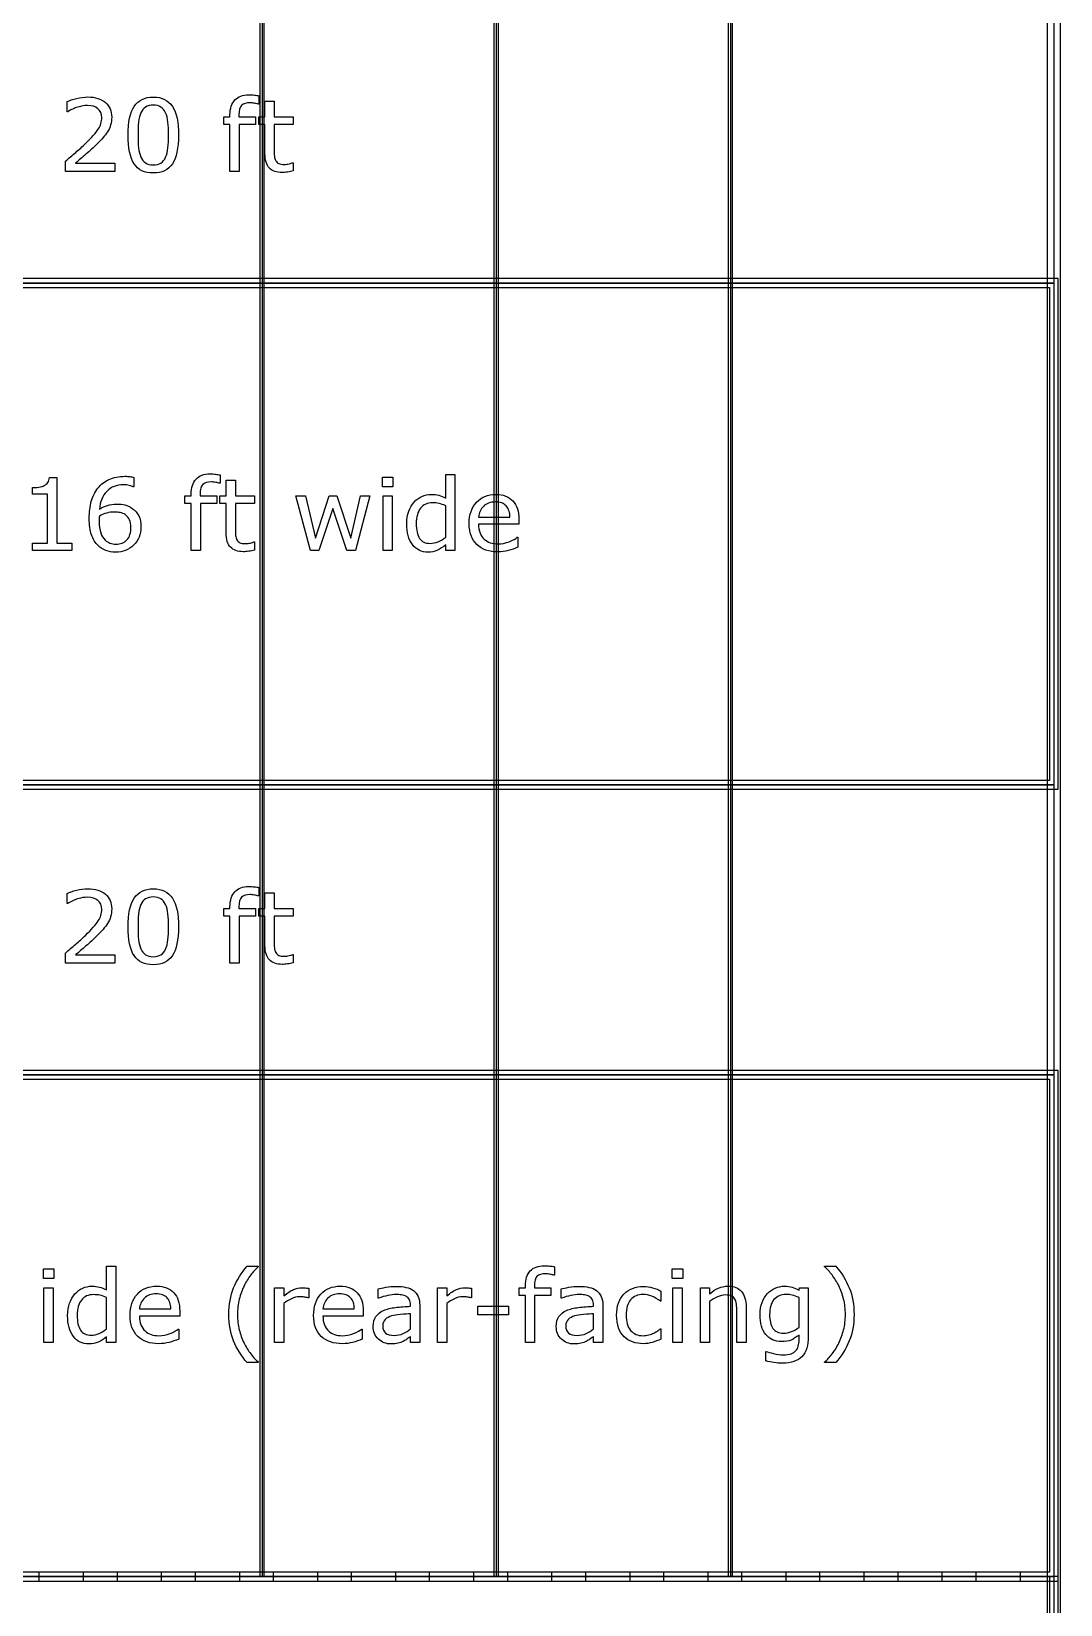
# Model space of a CAD drawing. Extents: x -13 to 750, y 12 to 2314.
# Drawn here: x 176.3 to 268.6, y 1431.4 to 1572.4 of the extents above; entities that cross this region are included whole.
import ezdxf

# ---------------------------------------------------------------- set-up
doc = ezdxf.new("R2010")
doc.units = 0
doc.layers.get('0').update_dxf_attribs({"linetype": 'CONTINUOUS'})

msp = doc.modelspace()

# ---------------------------------------------------------------- linework, layer by layer
at = {"color": 7}
for points in [[(43.400391, 1718.48961), (43.400391, 1266.2904), (268.59961, 1266.2904), (268.59961, 1718.48961)], [(44.599609, 1717.29039), (267.40039, 1717.29039), (267.40039, 1267.4896), (44.599609, 1267.4896)], [(196.80078, 1691.89), (196.80078, 1433.89), (197.19922, 1433.89), (197.19922, 1691.89)], [(217.80078, 1691.89), (217.80078, 1433.89), (218.19922, 1433.89), (218.19922, 1691.89)], [(238.80078, 1691.89), (238.80078, 1433.89), (239.19922, 1433.89), (239.19922, 1691.89)], [(44, 1575.89), (268, 1575.89), (268, 1549.89), (44, 1549.89)], [(189.51489, 1563.16393), (189.51489, 1563.16393)], [(188.35912, 1561.16881), (188.35912, 1561.16881)], [(43.599609, 1550.29039), (43.599609, 1504.48961), (268.40039, 1504.48961), (268.40039, 1550.29039)], [(44, 1549.89), (268, 1549.89), (268, 1504.89), (44, 1504.89)], [(44.400391, 1549.48961), (267.59961, 1549.48961), (267.59961, 1505.29039), (44.400391, 1505.29039)], [(208.73437, 1531.62047), (207.80273, 1531.62047), (207.80273, 1532.4774), (208.73437, 1532.4774)], [(206.65576, 1530.79869), (205.37695, 1525.89), (204.6123, 1525.89), (203.35107, 1529.67369), (202.09863, 1525.89), (201.33838, 1525.89), (200.04639, 1530.79869), (200.90771, 1530.79869), (201.80859, 1526.99742), (203.03467, 1530.79869), (203.71582, 1530.79869), (204.97266, 1526.99742), (205.8252, 1530.79869)], [(208.68164, 1525.89), (207.85547, 1525.89), (207.85547, 1530.79869), (208.68164, 1530.79869)], [(186.14213, 1528.01251), (186.14213, 1528.01251)], [(213.47168, 1527.09847), (213.47168, 1527.09847)], [(44, 1504.89), (268, 1504.89), (268, 1478.89), (44, 1478.89)], [(189.51489, 1492.16393), (189.51489, 1492.16393)], [(188.35912, 1490.16881), (188.35912, 1490.16881)], [(43.599609, 1479.29039), (43.599609, 1433.48961), (268.40039, 1433.48961), (268.40039, 1479.29039)], [(44, 1478.89), (268, 1478.89), (268, 1433.89), (44, 1433.89)], [(44.400391, 1478.48961), (267.59961, 1478.48961), (267.59961, 1434.29039), (44.400391, 1434.29039)], [(178.32642, 1460.62047), (177.39478, 1460.62047), (177.39478, 1461.4774), (178.32642, 1461.4774)], [(234.72144, 1460.62047), (233.78979, 1460.62047), (233.78979, 1461.4774), (234.72144, 1461.4774)], [(178.27368, 1454.89), (177.44751, 1454.89), (177.44751, 1459.79869), (178.27368, 1459.79869)], [(234.6687, 1454.89), (233.84253, 1454.89), (233.84253, 1459.79869), (234.6687, 1459.79869)], [(219.09009, 1457.35533), (216.3479, 1457.35533), (216.3479, 1458.15074), (219.09009, 1458.15074)], [(250.08472, 1457.40358), (250.08472, 1457.40358)], [(183.06372, 1456.09847), (183.06372, 1456.09847)], [(210.323, 1456.09852), (210.323, 1456.09852)], [(226.73218, 1456.09852), (226.73218, 1456.09852)], [(245.15405, 1456.2391), (245.15405, 1456.2391)], [(44, 1433.89), (268, 1433.89), (268, 1289.89), (44, 1289.89)], [(177, 1434.29039), (177, 1433.48961), (181, 1433.48961), (181, 1434.29039)], [(184, 1434.29039), (184, 1433.48961), (188, 1433.48961), (188, 1434.29039)], [(191, 1434.29039), (191, 1433.48961), (195, 1433.48961), (195, 1434.29039)], [(198, 1434.29039), (198, 1433.48961), (202, 1433.48961), (202, 1434.29039)], [(205, 1434.29039), (205, 1433.48961), (209, 1433.48961), (209, 1434.29039)], [(212, 1434.29039), (212, 1433.48961), (216, 1433.48961), (216, 1434.29039)], [(219, 1434.29039), (219, 1433.48961), (223, 1433.48961), (223, 1434.29039)], [(226, 1434.29039), (226, 1433.48961), (230, 1433.48961), (230, 1434.29039)], [(233, 1434.29039), (233, 1433.48961), (237, 1433.48961), (237, 1434.29039)], [(240, 1434.29039), (240, 1433.48961), (244, 1433.48961), (244, 1434.29039)], [(247, 1434.29039), (247, 1433.48961), (251, 1433.48961), (251, 1434.29039)], [(254, 1434.29039), (254, 1433.48961), (258, 1433.48961), (258, 1434.29039)], [(261, 1434.29039), (261, 1433.48961), (265, 1433.48961), (265, 1434.29039)], [(267.59961, 1433.89), (267.59961, 1429.89), (268.40039, 1429.89), (268.40039, 1433.89)]]:
    msp.add_lwpolyline(points, close=True, dxfattribs=at)
for points in [[(197, 1691.89), (197, 1433.89)], [(218, 1691.89), (218, 1433.89)], [(239, 1691.89), (239, 1433.89)], [(179.57886, 1565.23814), (179.53496, 1565.23814), (179.53496, 1566.161)], [(196.72632, 1565.92809), (196.68242, 1565.92809)], [(197.26685, 1561.49405), (197.26685, 1564.10441), (196.70874, 1564.10441), (196.70874, 1564.79874), (197.26685, 1564.79874), (197.26685, 1566.20939), (198.09302, 1566.20939), (198.09302, 1564.79874), (199.7981, 1564.79874), (199.7981, 1564.10441), (198.09302, 1564.10441), (198.09302, 1561.86759)], [(196.72637, 1566.68394), (196.72632, 1565.92809)], [(194.92901, 1564.96564), (194.92901, 1564.79865), (196.41875, 1564.79865), (196.41875, 1564.10432), (194.95537, 1564.10432), (194.95537, 1559.89), (194.1292, 1559.89), (194.1292, 1564.10436), (193.57109, 1564.10436), (193.57109, 1564.79869), (194.1292, 1564.79869), (194.1292, 1564.96129)], [(183.802, 1559.89), (179.37231, 1559.89), (179.37231, 1560.80846)], [(180.28201, 1560.64146), (183.80203, 1560.64146), (183.802, 1559.89)], [(199.75417, 1560.67664), (199.79807, 1560.67664), (199.7981, 1559.93395)], [(177.93311, 1532.45539), (178.61426, 1532.45539), (178.61426, 1526.55793), (179.9502, 1526.55793), (179.9502, 1525.89)], [(185.50488, 1532.4554), (185.50488, 1531.61604), (185.46098, 1531.61604)], [(193.24805, 1531.92805), (193.20415, 1531.92805)], [(193.78857, 1527.49401), (193.78857, 1530.10437), (193.23047, 1530.10437), (193.23047, 1530.7987), (193.78857, 1530.7987), (193.78857, 1532.20935), (194.61475, 1532.20935), (194.61475, 1530.7987), (196.31982, 1530.7987), (196.31982, 1530.10437), (194.61475, 1530.10437), (194.61475, 1527.86755)], [(193.2481, 1532.68394), (193.24805, 1531.92805)], [(213.47168, 1530.60093), (213.47168, 1532.72788), (214.29785, 1532.72788), (214.29785, 1525.89)], [(179.9502, 1525.89), (176.4082, 1525.89), (176.4082, 1526.55797), (177.77051, 1526.55797), (177.77051, 1530.94371), (176.4082, 1530.94371), (176.4082, 1531.54137)], [(191.45073, 1530.9656), (191.45073, 1530.79861), (192.94048, 1530.79861), (192.94048, 1530.10428), (191.4771, 1530.10428), (191.4771, 1525.89), (190.65093, 1525.89), (190.65093, 1530.10436), (190.09282, 1530.10436), (190.09282, 1530.79869), (190.65093, 1530.79869), (190.65093, 1530.96129)], [(213.47168, 1527.0985), (213.47168, 1529.91539)], [(185.25038, 1527.97729), (185.25, 1527.97736)], [(216.41602, 1528.89146), (219.22852, 1528.89146)], [(220.03271, 1528.25865), (216.41602, 1528.25865)], [(220.03266, 1528.70689), (220.03271, 1528.25865)], [(196.27591, 1526.6766), (196.31981, 1526.6766), (196.31982, 1525.93391)], [(214.29785, 1525.89), (213.47168, 1525.89), (213.47168, 1526.40416)], [(219.89209, 1527.08971), (219.93599, 1527.08971), (219.93599, 1526.18883)], [(197.26685, 1490.49405), (197.26685, 1493.10441), (196.70874, 1493.10441), (196.70874, 1493.79874), (197.26685, 1493.79874), (197.26685, 1495.20939), (198.09302, 1495.20939), (198.09302, 1493.79874), (199.7981, 1493.79874), (199.7981, 1493.10441), (198.09302, 1493.10441), (198.09302, 1490.86759)], [(196.72637, 1495.68394), (196.72632, 1494.92809)], [(179.57886, 1494.23814), (179.53496, 1494.23814), (179.53496, 1495.161)], [(194.92901, 1493.96564), (194.92901, 1493.79865), (196.41875, 1493.79865), (196.41875, 1493.10432), (194.95537, 1493.10432), (194.95537, 1488.89), (194.1292, 1488.89), (194.1292, 1493.10436), (193.57109, 1493.10436), (193.57109, 1493.79869), (194.1292, 1493.79869), (194.1292, 1493.96129)], [(196.72632, 1494.92809), (196.68242, 1494.92809)], [(183.802, 1488.89), (179.37231, 1488.89), (179.37231, 1489.80846)], [(180.28201, 1489.64146), (183.80203, 1489.64146), (183.802, 1488.89)], [(199.75417, 1489.67664), (199.79807, 1489.67664), (199.7981, 1488.93395)], [(183.06372, 1459.60093), (183.06372, 1461.72788), (183.88989, 1461.72788), (183.88989, 1454.89)], [(195.66284, 1461.72789), (196.66919, 1461.72789), (196.66919, 1461.68399)], [(223.21659, 1461.68394), (223.21655, 1460.92809)], [(247.43921, 1461.6839), (247.43921, 1461.7278), (248.44556, 1461.7278)], [(221.41923, 1459.96564), (221.41923, 1459.79865), (222.90898, 1459.79865), (222.90898, 1459.10432), (221.4456, 1459.10432), (221.4456, 1454.89), (220.61942, 1454.89), (220.61942, 1459.10436), (220.06132, 1459.10436), (220.06132, 1459.79869), (220.61942, 1459.79869), (220.61942, 1459.96129)], [(223.21655, 1460.92809), (223.17265, 1460.92809)], [(183.06372, 1456.0985), (183.06372, 1458.91539)], [(198.95439, 1458.37486), (198.95439, 1454.89), (198.12821, 1454.89), (198.12821, 1459.79869), (198.95439, 1459.79869), (198.95439, 1459.07359)], [(201.19116, 1458.89781), (201.14726, 1458.89781)], [(201.1912, 1459.74599), (201.19116, 1458.89781)], [(207.45337, 1458.85392), (207.40947, 1458.85392), (207.40947, 1459.69327)], [(213.56181, 1458.37486), (213.56181, 1454.89), (212.73564, 1454.89), (212.73564, 1459.79869), (213.56181, 1459.79869), (213.56181, 1459.07359)], [(215.79858, 1458.89781), (215.75468, 1458.89781)], [(215.79862, 1459.74599), (215.79858, 1458.89781)], [(223.86255, 1458.85392), (223.81865, 1458.85392), (223.81865, 1459.69327)], [(232.77466, 1459.50426), (232.77466, 1458.5858), (232.73066, 1458.5858)], [(237.12959, 1458.55506), (237.12959, 1454.89), (236.30342, 1454.89), (236.30342, 1459.79869), (237.12959, 1459.79869), (237.12959, 1459.25377)], [(245.15398, 1459.58771), (245.20668, 1459.79865), (245.98011, 1459.79865), (245.98022, 1455.44811)], [(245.15405, 1456.23912), (245.15405, 1458.91539)], [(186.00806, 1457.89146), (188.82056, 1457.89146)], [(189.62476, 1457.25865), (186.00806, 1457.25865)], [(189.62471, 1457.70689), (189.62476, 1457.25865)], [(202.46118, 1457.89146), (205.27368, 1457.89146)], [(206.07788, 1457.25865), (202.46118, 1457.25865)], [(206.07784, 1457.70689), (206.07788, 1457.25865)], [(210.323, 1458.13317), (210.323, 1458.26062)], [(210.323, 1456.0985), (210.323, 1457.4652)], [(211.14483, 1458.22109), (211.14478, 1454.89)], [(226.73218, 1458.13317), (226.73218, 1458.26062)], [(226.73218, 1456.0985), (226.73218, 1457.4652)], [(227.55401, 1458.22109), (227.55396, 1454.89)], [(240.40796, 1454.89), (239.58179, 1454.89), (239.58179, 1457.68492)], [(240.40791, 1458.07604), (240.40796, 1454.89)], [(189.48413, 1456.08971), (189.52803, 1456.08971), (189.52803, 1455.18883)], [(205.93726, 1456.08971), (205.98116, 1456.08971), (205.98116, 1455.18883)], [(232.73066, 1456.10728), (232.77466, 1456.10728), (232.77466, 1455.19762)], [(183.88989, 1454.89), (183.06372, 1454.89), (183.06372, 1455.40416)], [(211.14478, 1454.89), (210.323, 1454.89), (210.323, 1455.41295)], [(227.55396, 1454.89), (226.73218, 1454.89), (226.73218, 1455.41295)], [(245.15398, 1455.1097), (245.15398, 1455.55794)], [(196.66919, 1453.07945), (195.66284, 1453.07945)], [(196.66919, 1453.12344), (196.66919, 1453.07945)], [(242.17456, 1453.24202), (242.17456, 1454.08577), (242.21846, 1454.08577)], [(248.44556, 1453.07945), (247.43921, 1453.07945), (247.43921, 1453.12335)]]:
    msp.add_lwpolyline(points, dxfattribs=at)
for points in [[(179.53496, 1566.161), (179.742967, 1566.263533), (180.019823, 1566.357283), (180.36553, 1566.44225)], [(180.36553, 1566.44225), (180.714163, 1566.52721), (181.051077, 1566.56969), (181.37627, 1566.56969)], [(181.35425, 1565.80943), (181.08765, 1565.80943), (180.799077, 1565.762557), (180.48853, 1565.66881)], [(182.29028, 1565.51939), (182.067627, 1565.71275), (181.755617, 1565.80943), (181.35425, 1565.80943)], [(181.37627, 1566.56969), (182.04717, 1566.56969), (182.57305, 1566.40709), (182.95391, 1566.08189)], [(182.95391, 1566.08189), (183.33477, 1565.75963), (183.5252, 1565.321643), (183.5252, 1564.76793)], [(184.98853, 1563.15514), (184.98853, 1564.318227), (185.171633, 1565.176623), (185.53784, 1565.73033)], [(185.53784, 1565.73033), (185.904053, 1566.28697), (186.475343, 1566.56529), (187.25171, 1566.56529)], [(187.25171, 1565.8402), (186.976317, 1565.8402), (186.7478, 1565.78307), (186.56616, 1565.66881)], [(187.25171, 1566.56529), (188.036863, 1566.56529), (188.609617, 1566.282577), (188.96997, 1565.71715)], [(187.93286, 1565.66881), (187.75708, 1565.78307), (187.53003, 1565.8402), (187.25171, 1565.8402)], [(188.96997, 1565.71715), (189.33325, 1565.15465), (189.51489, 1564.303577), (189.51489, 1563.16393)], [(194.1292, 1564.96129), (194.1292, 1565.544297), (194.27422, 1565.991073), (194.56426, 1566.30162)], [(194.56426, 1566.30162), (194.8543, 1566.6151), (195.273243, 1566.77184), (195.82109, 1566.77184)], [(195.16631, 1565.81379), (195.00811, 1565.658517), (194.92901, 1565.3758), (194.92901, 1564.96564)], [(195.93975, 1566.05109), (195.585257, 1566.05109), (195.327443, 1565.97199), (195.16631, 1565.81379)], [(195.82109, 1566.77184), (196.005663, 1566.77184), (196.171193, 1566.76304), (196.31768, 1566.74544)], [(196.32647, 1566.00719), (196.179983, 1566.036457), (196.051077, 1566.05109), (195.93975, 1566.05109)], [(196.31768, 1566.74544), (196.467093, 1566.72784), (196.603323, 1566.70734), (196.72637, 1566.68394)], [(196.68242, 1565.92809), (196.5916, 1565.954423), (196.47295, 1565.98079), (196.32647, 1566.00719)], [(180.48853, 1565.66881), (180.177983, 1565.575057), (179.87476, 1565.4315), (179.57886, 1565.23814)], [(182.62866, 1564.72398), (182.62866, 1565.063827), (182.515867, 1565.328963), (182.29028, 1565.51939)], [(182.31665, 1563.68248), (182.524657, 1564.004747), (182.62866, 1564.351913), (182.62866, 1564.72398)], [(183.5252, 1564.76793), (183.5252, 1564.518903), (183.492967, 1564.285993), (183.4285, 1564.0692)], [(186.13989, 1565.15025), (186.040283, 1564.933457), (185.971437, 1564.650743), (185.93335, 1564.30211)], [(186.56616, 1565.66881), (186.387453, 1565.55455), (186.245363, 1565.381697), (186.13989, 1565.15025)], [(188.35474, 1565.15904), (188.2522, 1565.384627), (188.111573, 1565.55455), (187.93286, 1565.66881)], [(188.56567, 1564.32408), (188.530537, 1564.652207), (188.460227, 1564.930527), (188.35474, 1565.15904)], [(188.62277, 1563.16393), (188.62277, 1563.609237), (188.603737, 1563.995953), (188.56567, 1564.32408)], [(181.16089, 1562.38609), (181.72339, 1562.931017), (182.108643, 1563.363147), (182.31665, 1563.68248)], [(182.74734, 1562.92223), (182.595, 1562.746443), (182.408967, 1562.551617), (182.18924, 1562.33775)], [(183.15164, 1563.45836), (183.03738, 1563.27672), (182.902613, 1563.09801), (182.74734, 1562.92223)], [(183.4285, 1564.0692), (183.366967, 1563.855333), (183.27468, 1563.65172), (183.15164, 1563.45836)], [(185.52905, 1560.58873), (185.168703, 1561.14537), (184.98853, 1562.00084), (184.98853, 1563.15514)], [(185.93335, 1564.30211), (185.898217, 1563.953477), (185.88065, 1563.571153), (185.88065, 1563.15514)], [(185.88065, 1563.15514), (185.88065, 1562.698107), (185.89675, 1562.31578), (185.92895, 1562.00816)], [(188.56567, 1562.00377), (188.603737, 1562.326037), (188.62277, 1562.712757), (188.62277, 1563.16393)], [(189.51489, 1563.16393), (189.51489, 1561.989123), (189.33032, 1561.12633), (188.96118, 1560.57555)], [(179.37231, 1560.80846), (179.67993, 1561.072127), (179.98755, 1561.335797), (180.29517, 1561.59947)], [(180.29517, 1561.59947), (180.605717, 1561.863143), (180.89429, 1562.12535), (181.16089, 1562.38609)], [(182.18924, 1562.33775), (181.87576, 1562.030137), (181.55203, 1561.73131), (181.21805, 1561.44127)], [(185.92895, 1562.00816), (185.96115, 1561.700547), (186.029997, 1561.425157), (186.13549, 1561.18199)], [(188.35913, 1561.16881), (188.46167, 1561.406117), (188.530517, 1561.684437), (188.56567, 1562.00377)], [(197.65796, 1560.19767), (197.39722, 1560.467197), (197.26685, 1560.899323), (197.26685, 1561.49405)], [(198.09302, 1561.86759), (198.09302, 1561.609777), (198.098887, 1561.407627), (198.11062, 1561.26114)], [(181.21805, 1561.44127), (180.884063, 1561.154163), (180.57205, 1560.88756), (180.28201, 1560.64146)], [(187.25171, 1559.75377), (186.46655, 1559.75377), (185.89233, 1560.03209), (185.52905, 1560.58873)], [(186.13549, 1561.18199), (186.23217, 1560.953477), (186.3684, 1560.77916), (186.54418, 1560.65904)], [(186.54418, 1560.65904), (186.722893, 1560.538927), (186.958733, 1560.47887), (187.2517, 1560.47887)], [(187.2517, 1560.47887), (187.527087, 1560.47887), (187.755603, 1560.535997), (187.93725, 1560.65025)], [(188.96118, 1560.57555), (188.594973, 1560.027697), (188.02515, 1559.75377), (187.25171, 1559.75377)], [(187.93725, 1560.65025), (188.11889, 1560.76451), (188.259513, 1560.937363), (188.35912, 1561.16881)], [(198.80054, 1559.79337), (198.29956, 1559.79337), (197.9187, 1559.928137), (197.65796, 1560.19767)], [(198.11062, 1561.26114), (198.122353, 1561.117587), (198.163367, 1560.982823), (198.23366, 1560.85685)], [(198.23366, 1560.85685), (198.298127, 1560.739663), (198.386017, 1560.653237), (198.49733, 1560.59757)], [(198.49733, 1560.59757), (198.61159, 1560.544837), (198.784443, 1560.51847), (199.01589, 1560.51847)], [(199.01589, 1560.51847), (199.150657, 1560.51847), (199.29128, 1560.537503), (199.43776, 1560.57557)], [(199.43776, 1560.57557), (199.584247, 1560.61657), (199.689717, 1560.65026), (199.75417, 1560.67664)], [(199.28833, 1559.83287), (199.10669, 1559.806537), (198.944093, 1559.79337), (198.80054, 1559.79337)], [(199.7981, 1559.93395), (199.642827, 1559.89295), (199.472903, 1559.859257), (199.28833, 1559.83287)], [(177.48047, 1531.7215), (177.615237, 1531.794747), (177.720703, 1531.887033), (177.79687, 1531.99836)], [(177.79687, 1531.99836), (177.875977, 1532.11262), (177.92139, 1532.264963), (177.93311, 1532.45539)], [(182.29248, 1531.50182), (182.550293, 1531.832873), (182.882813, 1532.090683), (183.29004, 1532.27525)], [(183.29004, 1532.27525), (183.697267, 1532.46275), (184.171877, 1532.5565), (184.71387, 1532.5565)], [(184.71387, 1532.5565), (184.886717, 1532.5565), (185.031737, 1532.549167), (185.14893, 1532.5345)], [(185.14893, 1532.5345), (185.266117, 1532.519833), (185.384767, 1532.493467), (185.50488, 1532.4554)], [(190.65093, 1530.96129), (190.65093, 1531.544297), (190.79595, 1531.991073), (191.08599, 1532.30162)], [(191.08599, 1532.30162), (191.37603, 1532.6151), (191.794973, 1532.77184), (192.34282, 1532.77184)], [(192.46148, 1532.05105), (192.106987, 1532.05105), (191.849173, 1531.97195), (191.68804, 1531.81375)], [(192.34282, 1532.77184), (192.527393, 1532.77184), (192.692923, 1532.76304), (192.83941, 1532.74544)], [(192.84819, 1532.00715), (192.70171, 1532.036417), (192.572807, 1532.05105), (192.46148, 1532.05105)], [(192.83941, 1532.74544), (192.988823, 1532.72784), (193.125053, 1532.70734), (193.2481, 1532.68394)], [(193.20415, 1531.92805), (193.11333, 1531.954383), (192.994677, 1531.98075), (192.84819, 1532.00715)], [(176.4082, 1531.54137), (176.592773, 1531.54137), (176.790527, 1531.556003), (177.00146, 1531.58527)], [(177.00146, 1531.58527), (177.2124, 1531.61747), (177.37207, 1531.66288), (177.48047, 1531.7215)], [(181.69482, 1530.3065), (181.8208, 1530.754747), (182.02002, 1531.153187), (182.29248, 1531.50182)], [(183.07475, 1531.20733), (182.69975, 1530.814757), (182.481487, 1530.28302), (182.41996, 1529.61212)], [(184.58207, 1531.80059), (183.95219, 1531.80059), (183.44975, 1531.602837), (183.07475, 1531.20733)], [(185.08744, 1531.73909), (184.92338, 1531.78009), (184.754923, 1531.80059), (184.58207, 1531.80059)], [(185.46098, 1531.61604), (185.378947, 1531.659973), (185.254433, 1531.70099), (185.08744, 1531.73909)], [(191.68804, 1531.81375), (191.529833, 1531.658477), (191.45073, 1531.37576), (191.45073, 1530.9656)], [(210.63721, 1530.24938), (210.83643, 1530.472033), (211.067873, 1530.641953), (211.33154, 1530.75914)], [(211.33154, 1530.75914), (211.598147, 1530.876327), (211.873537, 1530.93492), (212.15771, 1530.93492)], [(212.15771, 1530.93492), (212.415523, 1530.93492), (212.64404, 1530.907087), (212.84326, 1530.85142)], [(212.84326, 1530.85142), (213.04248, 1530.798687), (213.251953, 1530.71519), (213.47168, 1530.60093)], [(216.2314, 1530.2274), (216.670847, 1530.69908), (217.247993, 1530.93492), (217.96284, 1530.93492)], [(217.96284, 1530.93492), (218.624947, 1530.93492), (219.134713, 1530.74156), (219.49214, 1530.35484)], [(181.51025, 1528.76402), (181.51025, 1529.3441), (181.571773, 1529.85826), (181.69482, 1530.3065)], [(183.07471, 1529.26051), (182.860843, 1529.20191), (182.641117, 1529.111087), (182.41553, 1528.98804)], [(182.41996, 1529.61212), (182.666053, 1529.761533), (182.907753, 1529.874327), (183.14506, 1529.9505)], [(183.76904, 1529.34841), (183.52002, 1529.34841), (183.288577, 1529.31911), (183.07471, 1529.26051)], [(183.14506, 1529.9505), (183.385293, 1530.0296), (183.66215, 1530.06915), (183.97563, 1530.06915)], [(184.2832, 1529.30451), (184.11914, 1529.333777), (183.947753, 1529.34841), (183.76904, 1529.34841)], [(183.97563, 1530.06915), (184.25395, 1530.06915), (184.498577, 1530.042783), (184.70951, 1529.99005)], [(184.73145, 1529.11994), (184.596683, 1529.213693), (184.447267, 1529.275217), (184.2832, 1529.30451)], [(184.70951, 1529.99005), (184.923377, 1529.94025), (185.14164, 1529.83771), (185.3643, 1529.68243)], [(185.12695, 1528.65412), (185.04785, 1528.832833), (184.916017, 1528.988107), (184.73145, 1529.11994)], [(185.3643, 1529.68243), (185.622113, 1529.503717), (185.815473, 1529.27813), (185.94438, 1529.00567)], [(209.97803, 1528.30699), (209.97803, 1528.72301), (210.036623, 1529.093617), (210.15381, 1529.41881)], [(210.15381, 1529.41881), (210.273923, 1529.744003), (210.435057, 1530.02086), (210.63721, 1530.24938)], [(211.21729, 1529.69563), (210.959477, 1529.37337), (210.83057, 1528.91634), (210.83057, 1528.32454)], [(212.29834, 1530.17903), (211.835447, 1530.17903), (211.475097, 1530.017897), (211.21729, 1529.69563)], [(212.87402, 1530.12193), (212.69824, 1530.159997), (212.506347, 1530.17903), (212.29834, 1530.17903)], [(213.47168, 1529.91539), (213.249027, 1530.014997), (213.049807, 1530.083843), (212.87402, 1530.12193)], [(215.57661, 1528.31578), (215.57661, 1529.118513), (215.794873, 1529.75572), (216.2314, 1530.2274)], [(216.85986, 1529.86266), (216.59912, 1529.601913), (216.451173, 1529.27818), (216.41602, 1528.89146)], [(217.91895, 1530.25377), (217.476563, 1530.25377), (217.123533, 1530.1234), (216.85986, 1529.86266)], [(218.89893, 1529.89781), (218.685057, 1530.135117), (218.358397, 1530.25377), (217.91895, 1530.25377)], [(219.22852, 1528.89146), (219.225853, 1529.32506), (219.11599, 1529.66051), (218.89893, 1529.89781)], [(219.49214, 1530.35484), (219.852487, 1529.968127), (220.03266, 1529.41881), (220.03266, 1528.70689)], [(181.7124, 1527.31383), (181.577633, 1527.715197), (181.51025, 1528.198593), (181.51025, 1528.76402)], [(182.40233, 1528.79908), (182.399663, 1528.74048), (182.39833, 1528.665773), (182.39833, 1528.57496)], [(182.39833, 1528.57496), (182.39833, 1528.112067), (182.445203, 1527.745857), (182.53895, 1527.47633)], [(182.41553, 1528.98804), (182.40953, 1528.923573), (182.40513, 1528.860587), (182.40233, 1528.79908)], [(184.88563, 1526.85669), (185.128797, 1527.11743), (185.25038, 1527.490963), (185.25038, 1527.97729)], [(185.25, 1527.97736), (185.25, 1528.24982), (185.208983, 1528.475407), (185.12695, 1528.65412)], [(186.14209, 1528.01256), (186.14209, 1527.34752), (185.922363, 1526.804063), (185.48291, 1526.38219)], [(185.94438, 1529.00567), (186.076213, 1528.73321), (186.14213, 1528.402157), (186.14213, 1528.01251)], [(194.61475, 1527.86755), (194.61475, 1527.609737), (194.620617, 1527.407587), (194.63235, 1527.2611)], [(210.49219, 1526.43053), (210.149417, 1526.881703), (209.97803, 1527.50719), (209.97803, 1528.30699)], [(210.83057, 1528.32454), (210.83057, 1527.741533), (210.930177, 1527.297687), (211.12939, 1526.993)], [(216.26216, 1526.43492), (215.805127, 1526.877307), (215.57661, 1527.50426), (215.57661, 1528.31578)], [(216.41602, 1528.25865), (216.41602, 1527.956897), (216.46143, 1527.693227), (216.55225, 1527.46764)], [(182.29687, 1526.34703), (182.044923, 1526.590197), (181.8501, 1526.912463), (181.7124, 1527.31383)], [(182.99561, 1525.90318), (182.731937, 1526.002793), (182.499023, 1526.150743), (182.29687, 1526.34703)], [(182.53895, 1527.47633), (182.63563, 1527.209723), (182.767467, 1526.998783), (182.93446, 1526.84351)], [(182.93446, 1526.84351), (183.069227, 1526.714603), (183.214247, 1526.61939), (183.36952, 1526.55787)], [(183.36952, 1526.55787), (183.527727, 1526.49927), (183.699113, 1526.46997), (183.88368, 1526.46997)], [(185.48291, 1526.38219), (185.046383, 1525.963243), (184.51025, 1525.75377), (183.87451, 1525.75377)], [(183.88368, 1526.46997), (184.308487, 1526.46997), (184.64247, 1526.598877), (184.88563, 1526.85669)], [(194.17969, 1526.19763), (193.918943, 1526.467157), (193.78857, 1526.899283), (193.78857, 1527.49401)], [(194.63235, 1527.2611), (194.644083, 1527.117547), (194.6851, 1526.982783), (194.7554, 1526.85681)], [(194.7554, 1526.85681), (194.819867, 1526.739623), (194.907757, 1526.653197), (195.01907, 1526.59753)], [(195.01907, 1526.59753), (195.13333, 1526.544797), (195.306183, 1526.51843), (195.53763, 1526.51843)], [(195.53763, 1526.51843), (195.672397, 1526.51843), (195.81302, 1526.537463), (195.9595, 1526.57553)], [(195.9595, 1526.57553), (196.105987, 1526.61653), (196.211457, 1526.65022), (196.27591, 1526.6766)], [(211.88965, 1525.75377), (211.30371, 1525.75377), (210.83789, 1525.979357), (210.49219, 1526.43053)], [(211.12939, 1526.993), (211.32861, 1526.69124), (211.647947, 1526.54036), (212.0874, 1526.54036)], [(212.0874, 1526.54036), (212.321773, 1526.54036), (212.55908, 1526.59163), (212.79932, 1526.69417)], [(213.47168, 1526.40416), (213.234373, 1526.19908), (212.986813, 1526.039413), (212.729, 1525.92516)], [(212.79932, 1526.69417), (213.039553, 1526.799637), (213.263673, 1526.934403), (213.47168, 1527.09847)], [(218.16938, 1525.77574), (217.354927, 1525.77574), (216.719187, 1525.995467), (216.26216, 1526.43492)], [(216.55225, 1527.46764), (216.64307, 1527.24498), (216.76758, 1527.061873), (216.92578, 1526.91832)], [(216.92578, 1526.91832), (217.078127, 1526.777693), (217.258303, 1526.672223), (217.46631, 1526.60191)], [(217.46631, 1526.60191), (217.677243, 1526.531603), (217.908687, 1526.49645), (218.16064, 1526.49645)], [(218.16064, 1526.49645), (218.494627, 1526.49645), (218.830077, 1526.562367), (219.16699, 1526.6942)], [(219.16699, 1526.6942), (219.506837, 1526.828967), (219.748537, 1526.960803), (219.89209, 1527.08971)], [(183.87451, 1525.75377), (183.552243, 1525.75377), (183.259277, 1525.803573), (182.99561, 1525.90318)], [(195.32227, 1525.79333), (194.82129, 1525.79333), (194.44043, 1525.928097), (194.17969, 1526.19763)], [(195.81006, 1525.83283), (195.62842, 1525.806497), (195.465823, 1525.79333), (195.32227, 1525.79333)], [(196.31982, 1525.93391), (196.164547, 1525.89291), (195.994627, 1525.859217), (195.81006, 1525.83283)], [(212.729, 1525.92516), (212.471193, 1525.8109), (212.19141, 1525.75377), (211.88965, 1525.75377)], [(219.08345, 1525.89439), (218.79341, 1525.81529), (218.48872, 1525.77574), (218.16938, 1525.77574)], [(219.93599, 1526.18883), (219.657663, 1526.071643), (219.373483, 1525.973497), (219.08345, 1525.89439)], [(179.53496, 1495.161), (179.742967, 1495.263533), (180.019823, 1495.357283), (180.36553, 1495.44225)], [(180.36553, 1495.44225), (180.714163, 1495.52721), (181.051077, 1495.56969), (181.37627, 1495.56969)], [(181.37627, 1495.56969), (182.04717, 1495.56969), (182.57305, 1495.40709), (182.95391, 1495.08189)], [(185.53784, 1494.73033), (185.904053, 1495.28697), (186.475343, 1495.56529), (187.25171, 1495.56529)], [(187.25171, 1495.56529), (188.036863, 1495.56529), (188.609617, 1495.282577), (188.96997, 1494.71715)], [(194.1292, 1493.96129), (194.1292, 1494.544297), (194.27422, 1494.991073), (194.56426, 1495.30162)], [(194.56426, 1495.30162), (194.8543, 1495.6151), (195.273243, 1495.77184), (195.82109, 1495.77184)], [(195.82109, 1495.77184), (196.005663, 1495.77184), (196.171193, 1495.76304), (196.31768, 1495.74544)], [(196.31768, 1495.74544), (196.467093, 1495.72784), (196.603323, 1495.70734), (196.72637, 1495.68394)], [(180.48853, 1494.66881), (180.177983, 1494.575057), (179.87476, 1494.4315), (179.57886, 1494.23814)], [(181.35425, 1494.80943), (181.08765, 1494.80943), (180.799077, 1494.762557), (180.48853, 1494.66881)], [(182.29028, 1494.51939), (182.067627, 1494.71275), (181.755617, 1494.80943), (181.35425, 1494.80943)], [(182.62866, 1493.72398), (182.62866, 1494.063827), (182.515867, 1494.328963), (182.29028, 1494.51939)], [(182.95391, 1495.08189), (183.33477, 1494.75963), (183.5252, 1494.321643), (183.5252, 1493.76793)], [(184.98853, 1492.15514), (184.98853, 1493.318227), (185.171633, 1494.176623), (185.53784, 1494.73033)], [(186.13989, 1494.15025), (186.040283, 1493.933457), (185.971437, 1493.650743), (185.93335, 1493.30211)], [(186.56616, 1494.66881), (186.387453, 1494.55455), (186.245363, 1494.381697), (186.13989, 1494.15025)], [(187.25171, 1494.8402), (186.976317, 1494.8402), (186.7478, 1494.78307), (186.56616, 1494.66881)], [(187.93286, 1494.66881), (187.75708, 1494.78307), (187.53003, 1494.8402), (187.25171, 1494.8402)], [(188.35474, 1494.15904), (188.2522, 1494.384627), (188.111573, 1494.55455), (187.93286, 1494.66881)], [(188.56567, 1493.32408), (188.530537, 1493.652207), (188.460227, 1493.930527), (188.35474, 1494.15904)], [(188.96997, 1494.71715), (189.33325, 1494.15465), (189.51489, 1493.303577), (189.51489, 1492.16393)], [(195.16631, 1494.81379), (195.00811, 1494.658517), (194.92901, 1494.3758), (194.92901, 1493.96564)], [(195.93975, 1495.05109), (195.585257, 1495.05109), (195.327443, 1494.97199), (195.16631, 1494.81379)], [(196.32647, 1495.00719), (196.179983, 1495.036457), (196.051077, 1495.05109), (195.93975, 1495.05109)], [(196.68242, 1494.92809), (196.5916, 1494.954423), (196.47295, 1494.98079), (196.32647, 1495.00719)], [(181.16089, 1491.38609), (181.72339, 1491.931017), (182.108643, 1492.363147), (182.31665, 1492.68248)], [(182.31665, 1492.68248), (182.524657, 1493.004747), (182.62866, 1493.351913), (182.62866, 1493.72398)], [(183.15164, 1492.45836), (183.03738, 1492.27672), (182.902613, 1492.09801), (182.74734, 1491.92223)], [(183.4285, 1493.0692), (183.366967, 1492.855333), (183.27468, 1492.65172), (183.15164, 1492.45836)], [(183.5252, 1493.76793), (183.5252, 1493.518903), (183.492967, 1493.285993), (183.4285, 1493.0692)], [(185.93335, 1493.30211), (185.898217, 1492.953477), (185.88065, 1492.571153), (185.88065, 1492.15514)], [(188.62277, 1492.16393), (188.62277, 1492.609237), (188.603737, 1492.995953), (188.56567, 1493.32408)], [(180.29517, 1490.59947), (180.605717, 1490.863143), (180.89429, 1491.12535), (181.16089, 1491.38609)], [(182.18924, 1491.33775), (181.87576, 1491.030137), (181.55203, 1490.73131), (181.21805, 1490.44127)], [(182.74734, 1491.92223), (182.595, 1491.746443), (182.408967, 1491.551617), (182.18924, 1491.33775)], [(185.52905, 1489.58873), (185.168703, 1490.14537), (184.98853, 1491.00084), (184.98853, 1492.15514)], [(185.88065, 1492.15514), (185.88065, 1491.698107), (185.89675, 1491.31578), (185.92895, 1491.00816)], [(185.92895, 1491.00816), (185.96115, 1490.700547), (186.029997, 1490.425157), (186.13549, 1490.18199)], [(188.35913, 1490.16881), (188.46167, 1490.406117), (188.530517, 1490.684437), (188.56567, 1491.00377)], [(188.56567, 1491.00377), (188.603737, 1491.326037), (188.62277, 1491.712757), (188.62277, 1492.16393)], [(189.51489, 1492.16393), (189.51489, 1490.989123), (189.33032, 1490.12633), (188.96118, 1489.57555)], [(179.37231, 1489.80846), (179.67993, 1490.072127), (179.98755, 1490.335797), (180.29517, 1490.59947)], [(181.21805, 1490.44127), (180.884063, 1490.154163), (180.57205, 1489.88756), (180.28201, 1489.64146)], [(187.25171, 1488.75377), (186.46655, 1488.75377), (185.89233, 1489.03209), (185.52905, 1489.58873)], [(186.13549, 1490.18199), (186.23217, 1489.953477), (186.3684, 1489.77916), (186.54418, 1489.65904)], [(186.54418, 1489.65904), (186.722893, 1489.538927), (186.958733, 1489.47887), (187.2517, 1489.47887)], [(187.2517, 1489.47887), (187.527087, 1489.47887), (187.755603, 1489.535997), (187.93725, 1489.65025)], [(188.96118, 1489.57555), (188.594973, 1489.027697), (188.02515, 1488.75377), (187.25171, 1488.75377)], [(187.93725, 1489.65025), (188.11889, 1489.76451), (188.259513, 1489.937363), (188.35912, 1490.16881)], [(197.65796, 1489.19767), (197.39722, 1489.467197), (197.26685, 1489.899323), (197.26685, 1490.49405)], [(198.09302, 1490.86759), (198.09302, 1490.609777), (198.098887, 1490.407627), (198.11062, 1490.26114)], [(198.11062, 1490.26114), (198.122353, 1490.117587), (198.163367, 1489.982823), (198.23366, 1489.85685)], [(198.23366, 1489.85685), (198.298127, 1489.739663), (198.386017, 1489.653237), (198.49733, 1489.59757)], [(198.49733, 1489.59757), (198.61159, 1489.544837), (198.784443, 1489.51847), (199.01589, 1489.51847)], [(199.01589, 1489.51847), (199.150657, 1489.51847), (199.29128, 1489.537503), (199.43776, 1489.57557)], [(199.43776, 1489.57557), (199.584247, 1489.61657), (199.689717, 1489.65026), (199.75417, 1489.67664)], [(198.80054, 1488.79337), (198.29956, 1488.79337), (197.9187, 1488.928137), (197.65796, 1489.19767)], [(199.28833, 1488.83287), (199.10669, 1488.806537), (198.944093, 1488.79337), (198.80054, 1488.79337)], [(199.7981, 1488.93395), (199.642827, 1488.89295), (199.472903, 1488.859257), (199.28833, 1488.83287)], [(194.45435, 1459.78111), (194.741457, 1460.484237), (195.144287, 1461.133163), (195.66284, 1461.72789)], [(196.66919, 1461.68399), (196.431883, 1461.470117), (196.204833, 1461.222557), (195.98804, 1460.94131)], [(221.05448, 1461.30162), (221.34452, 1461.6151), (221.763467, 1461.77184), (222.31132, 1461.77184)], [(222.31132, 1461.77184), (222.495887, 1461.77184), (222.661413, 1461.76304), (222.8079, 1461.74544)], [(222.8079, 1461.74544), (222.957313, 1461.72784), (223.093543, 1461.70734), (223.21659, 1461.68394)], [(248.11597, 1460.94122), (247.902103, 1461.222467), (247.676517, 1461.470027), (247.43921, 1461.6839)], [(248.44556, 1461.7278), (248.964113, 1461.133073), (249.366943, 1460.484147), (249.65405, 1459.78102)], [(180.92358, 1459.75914), (181.190187, 1459.876327), (181.46558, 1459.93492), (181.74976, 1459.93492)], [(181.74976, 1459.93492), (182.007567, 1459.93492), (182.23608, 1459.907087), (182.4353, 1459.85142)], [(185.82344, 1459.2274), (186.262893, 1459.69908), (186.84004, 1459.93492), (187.55488, 1459.93492)], [(187.55488, 1459.93492), (188.216993, 1459.93492), (188.72676, 1459.74156), (189.08418, 1459.35484)], [(195.39038, 1459.96572), (195.2146, 1459.605373), (195.071047, 1459.208403), (194.95972, 1458.77481)], [(195.98804, 1460.94131), (195.774173, 1460.66299), (195.574953, 1460.337793), (195.39038, 1459.96572)], [(202.27657, 1459.2274), (202.716023, 1459.69908), (203.293173, 1459.93492), (204.00802, 1459.93492)], [(204.00802, 1459.93492), (204.670127, 1459.93492), (205.17989, 1459.74156), (205.53731, 1459.35484)], [(220.61942, 1459.96129), (220.61942, 1460.544297), (220.76444, 1460.991073), (221.05448, 1461.30162)], [(221.65653, 1460.81379), (221.49833, 1460.658517), (221.41923, 1460.3758), (221.41923, 1459.96564)], [(222.42997, 1461.05109), (222.075477, 1461.05109), (221.817663, 1460.97199), (221.65653, 1460.81379)], [(222.81669, 1461.00719), (222.670203, 1461.036457), (222.541297, 1461.05109), (222.42997, 1461.05109)], [(223.17265, 1460.92809), (223.08183, 1460.954423), (222.963177, 1460.98079), (222.81669, 1461.00719)], [(237.92939, 1459.75475), (238.204783, 1459.874863), (238.4875, 1459.93492), (238.77754, 1459.93492)], [(238.77754, 1459.93492), (239.307813, 1459.93492), (239.71211, 1459.775253), (239.99043, 1459.45592)], [(243.01824, 1459.75911), (243.2907, 1459.876297), (243.561697, 1459.93489), (243.83123, 1459.93489)], [(243.83123, 1459.93489), (244.11541, 1459.93489), (244.352713, 1459.90559), (244.54314, 1459.84699)], [(248.71802, 1459.96563), (248.533447, 1460.337703), (248.332763, 1460.6629), (248.11597, 1460.94122)], [(249.14868, 1458.77472), (249.04028, 1459.208313), (248.896727, 1459.605283), (248.71802, 1459.96563)], [(179.74585, 1458.41881), (179.86597, 1458.744003), (180.027103, 1459.02086), (180.22925, 1459.24938)], [(180.22925, 1459.24938), (180.42847, 1459.472033), (180.659913, 1459.641953), (180.92358, 1459.75914)], [(180.80933, 1458.69563), (180.551517, 1458.37337), (180.42261, 1457.91634), (180.42261, 1457.32454)], [(181.89038, 1459.17903), (181.427487, 1459.17903), (181.067137, 1459.017897), (180.80933, 1458.69563)], [(182.46606, 1459.12193), (182.29028, 1459.159997), (182.098387, 1459.17903), (181.89038, 1459.17903)], [(182.4353, 1459.85142), (182.63452, 1459.798687), (182.843993, 1459.71519), (183.06372, 1459.60093)], [(183.06372, 1458.91539), (182.841067, 1459.014997), (182.641847, 1459.083843), (182.46606, 1459.12193)], [(185.16865, 1457.31578), (185.16865, 1458.118513), (185.386913, 1458.75572), (185.82344, 1459.2274)], [(186.4519, 1458.86266), (186.19116, 1458.601913), (186.043213, 1458.27818), (186.00806, 1457.89146)], [(187.51099, 1459.25377), (187.068603, 1459.25377), (186.715573, 1459.1234), (186.4519, 1458.86266)], [(188.49097, 1458.89781), (188.277103, 1459.135117), (187.950443, 1459.25377), (187.51099, 1459.25377)], [(188.82056, 1457.89146), (188.817893, 1458.32506), (188.70803, 1458.66051), (188.49097, 1458.89781)], [(189.08418, 1459.35484), (189.444533, 1458.968127), (189.62471, 1458.41881), (189.62471, 1457.70689)], [(194.02368, 1457.40367), (194.02368, 1458.28551), (194.167237, 1459.07799), (194.45435, 1459.78111)], [(194.95972, 1458.77481), (194.85132, 1458.341217), (194.79712, 1457.884183), (194.79712, 1457.40371)], [(198.95439, 1459.07359), (199.28251, 1459.337263), (199.571083, 1459.5233), (199.82011, 1459.6317)], [(199.63993, 1458.80992), (199.40263, 1458.698593), (199.174117, 1458.553573), (198.95439, 1458.37486)], [(200.37821, 1458.98131), (200.12333, 1458.98131), (199.877237, 1458.92418), (199.63993, 1458.80992)], [(199.82011, 1459.6317), (200.072063, 1459.743027), (200.32841, 1459.79869), (200.58915, 1459.79869)], [(200.78691, 1458.95931), (200.67265, 1458.973977), (200.536417, 1458.98131), (200.37821, 1458.98131)], [(200.58915, 1459.79869), (200.732703, 1459.79869), (200.836707, 1459.79429), (200.90116, 1459.78549)], [(201.14726, 1458.89781), (201.024213, 1458.927077), (200.904097, 1458.947577), (200.78691, 1458.95931)], [(200.90116, 1459.78549), (200.965627, 1459.77949), (201.062307, 1459.766323), (201.1912, 1459.74599)], [(201.62179, 1457.31578), (201.62179, 1458.118513), (201.84005, 1458.75572), (202.27657, 1459.2274)], [(202.90503, 1458.86266), (202.64429, 1458.601913), (202.49634, 1458.27818), (202.46118, 1457.89146)], [(203.96411, 1459.25377), (203.52173, 1459.25377), (203.168703, 1459.1234), (202.90503, 1458.86266)], [(204.94409, 1458.89781), (204.730223, 1459.135117), (204.403563, 1459.25377), (203.96411, 1459.25377)], [(205.27368, 1457.89146), (205.271013, 1458.32506), (205.16115, 1458.66051), (204.94409, 1458.89781)], [(205.53731, 1459.35484), (205.897663, 1458.968127), (206.07784, 1458.41881), (206.07784, 1457.70689)], [(207.40947, 1459.69327), (207.570603, 1459.737203), (207.803513, 1459.785543), (208.1082, 1459.83829)], [(208.27954, 1459.10001), (208.01294, 1459.044343), (207.73755, 1458.962313), (207.45337, 1458.85392)], [(208.1082, 1459.83829), (208.412893, 1459.891023), (208.713187, 1459.91739), (209.00908, 1459.91739)], [(209.00464, 1459.18791), (208.78784, 1459.18791), (208.54614, 1459.15861), (208.27954, 1459.10001)], [(209.5188, 1459.15271), (209.35474, 1459.176177), (209.183353, 1459.18791), (209.00464, 1459.18791)], [(209.00908, 1459.91739), (209.354787, 1459.91739), (209.65508, 1459.88809), (209.90996, 1459.82949)], [(209.94067, 1459.01647), (209.823483, 1459.083857), (209.68286, 1459.12927), (209.5188, 1459.15271)], [(209.90996, 1459.82949), (210.167773, 1459.773823), (210.39043, 1459.677143), (210.57793, 1459.53945)], [(210.22192, 1458.72644), (210.157453, 1458.849487), (210.063703, 1458.946163), (209.94067, 1459.01647)], [(210.323, 1458.26062), (210.323, 1458.44812), (210.289307, 1458.603393), (210.22192, 1458.72644)], [(210.57793, 1459.53945), (210.762503, 1459.40469), (210.90313, 1459.230373), (210.99981, 1459.0165)], [(210.99981, 1459.0165), (211.09649, 1458.802633), (211.14483, 1458.537497), (211.14483, 1458.22109)], [(213.56181, 1459.07359), (213.889937, 1459.337263), (214.17851, 1459.5233), (214.42753, 1459.6317)], [(214.24735, 1458.80992), (214.01005, 1458.698593), (213.781537, 1458.553573), (213.56181, 1458.37486)], [(214.98564, 1458.98131), (214.730753, 1458.98131), (214.484657, 1458.92418), (214.24735, 1458.80992)], [(214.42753, 1459.6317), (214.679483, 1459.743027), (214.93583, 1459.79869), (215.19657, 1459.79869)], [(215.39433, 1458.95931), (215.28007, 1458.973977), (215.14384, 1458.98131), (214.98564, 1458.98131)], [(215.19657, 1459.79869), (215.34013, 1459.79869), (215.444133, 1459.79429), (215.50858, 1459.78549)], [(215.75468, 1458.89781), (215.631633, 1458.927077), (215.511517, 1458.947577), (215.39433, 1458.95931)], [(215.50858, 1459.78549), (215.573047, 1459.77949), (215.669727, 1459.766323), (215.79862, 1459.74599)], [(223.81865, 1459.69327), (223.979783, 1459.737203), (224.212693, 1459.785543), (224.51738, 1459.83829)], [(224.68872, 1459.10001), (224.42212, 1459.044343), (224.14673, 1458.962313), (223.86255, 1458.85392)], [(224.51738, 1459.83829), (224.822073, 1459.891023), (225.122367, 1459.91739), (225.41826, 1459.91739)], [(225.41382, 1459.18791), (225.19702, 1459.18791), (224.95532, 1459.15861), (224.68872, 1459.10001)], [(225.92798, 1459.15271), (225.763913, 1459.176177), (225.592527, 1459.18791), (225.41382, 1459.18791)], [(225.41826, 1459.91739), (225.763967, 1459.91739), (226.06426, 1459.88809), (226.31914, 1459.82949)], [(226.34985, 1459.01647), (226.232663, 1459.083857), (226.09204, 1459.12927), (225.92798, 1459.15271)], [(226.31914, 1459.82949), (226.576953, 1459.773823), (226.79961, 1459.677143), (226.98711, 1459.53945)], [(226.6311, 1458.72644), (226.566633, 1458.849487), (226.472883, 1458.946163), (226.34985, 1459.01647)], [(226.73218, 1458.26062), (226.73218, 1458.44812), (226.698487, 1458.603393), (226.6311, 1458.72644)], [(226.98711, 1459.53945), (227.171683, 1459.40469), (227.31231, 1459.230373), (227.40899, 1459.0165)], [(227.40899, 1459.0165), (227.50567, 1458.802633), (227.55401, 1458.537497), (227.55401, 1458.22109)], [(228.79321, 1457.33775), (228.79321, 1458.14049), (229.012937, 1458.770373), (229.45239, 1459.2274)], [(229.45239, 1459.2274), (229.894777, 1459.684433), (230.477787, 1459.91295), (231.20142, 1459.91295)], [(230.05439, 1458.72203), (229.784863, 1458.408557), (229.6501, 1457.94713), (229.6501, 1457.33775)], [(231.16621, 1459.19664), (230.697457, 1459.19664), (230.32685, 1459.038437), (230.05439, 1458.72203)], [(231.94844, 1459.03844), (231.681833, 1459.143907), (231.42109, 1459.19664), (231.16621, 1459.19664)], [(231.20142, 1459.91295), (231.482667, 1459.91295), (231.758057, 1459.8734), (232.02759, 1459.7943)], [(232.73066, 1458.5858), (232.478707, 1458.782087), (232.217967, 1458.932967), (231.94844, 1459.03844)], [(232.02759, 1459.7943), (232.30005, 1459.715193), (232.549073, 1459.618513), (232.77466, 1459.50426)], [(237.12959, 1459.25377), (237.387403, 1459.467637), (237.654003, 1459.63463), (237.92939, 1459.75475)], [(237.83711, 1458.98133), (237.591017, 1458.870003), (237.355177, 1458.727913), (237.12959, 1458.55506)], [(238.54463, 1459.14832), (238.319043, 1459.14832), (238.083203, 1459.092657), (237.83711, 1458.98133)], [(239.08076, 1459.05602), (238.943067, 1459.117553), (238.764357, 1459.14832), (238.54463, 1459.14832)], [(239.39717, 1458.78355), (239.323923, 1458.906603), (239.218453, 1458.997427), (239.08076, 1459.05602)], [(239.54219, 1458.31773), (239.515857, 1458.51695), (239.467517, 1458.672223), (239.39717, 1458.78355)], [(239.99043, 1459.45592), (240.26875, 1459.13658), (240.40791, 1458.67662), (240.40791, 1458.07604)], [(241.83611, 1458.4803), (241.95623, 1458.78792), (242.118827, 1459.053057), (242.3239, 1459.27571)], [(242.3239, 1459.27571), (242.514333, 1459.483717), (242.74578, 1459.64485), (243.01824, 1459.75911)], [(242.90405, 1458.73519), (242.64331, 1458.430503), (242.51294, 1457.988123), (242.51294, 1457.40805)], [(243.97632, 1459.19223), (243.52222, 1459.19223), (243.164797, 1459.039883), (242.90405, 1458.73519)], [(244.53882, 1459.12633), (244.35132, 1459.170263), (244.16382, 1459.19223), (243.97632, 1459.19223)], [(245.15405, 1458.91539), (244.934323, 1459.014997), (244.729247, 1459.08531), (244.53882, 1459.12633)], [(244.54314, 1459.84699), (244.7365, 1459.791323), (244.940113, 1459.704897), (245.15398, 1459.58771)], [(249.31128, 1457.40362), (249.31128, 1457.884093), (249.25708, 1458.341127), (249.14868, 1458.77472)], [(249.65405, 1459.78102), (249.941163, 1459.0779), (250.08472, 1458.28542), (250.08472, 1457.40358)], [(179.57007, 1457.30699), (179.57007, 1457.72301), (179.628663, 1458.093617), (179.74585, 1458.41881)], [(180.08423, 1455.43053), (179.741457, 1455.881703), (179.57007, 1456.50719), (179.57007, 1457.30699)], [(180.42261, 1457.32454), (180.42261, 1456.741533), (180.52222, 1456.297687), (180.72144, 1455.993)], [(185.8542, 1455.43492), (185.397167, 1455.877307), (185.16865, 1456.50426), (185.16865, 1457.31578)], [(186.00806, 1457.25865), (186.00806, 1456.956897), (186.05347, 1456.693227), (186.14429, 1456.46764)], [(194.45435, 1455.02623), (194.167237, 1455.729357), (194.02368, 1456.521837), (194.02368, 1457.40367)], [(194.79712, 1457.40371), (194.79712, 1456.902737), (194.849853, 1456.44424), (194.95532, 1456.02822)], [(202.30733, 1455.43492), (201.850303, 1455.877307), (201.62179, 1456.50426), (201.62179, 1457.31578)], [(202.46118, 1457.25865), (202.46118, 1456.956897), (202.50659, 1456.693227), (202.59741, 1456.46764)], [(206.97437, 1456.31384), (206.97437, 1456.685907), (207.05347, 1456.9862), (207.21167, 1457.21472)], [(207.21167, 1457.21472), (207.372803, 1457.446167), (207.60132, 1457.627807), (207.89722, 1457.75964)], [(207.89722, 1457.75964), (208.196047, 1457.891473), (208.554933, 1457.98083), (208.97388, 1458.02771)], [(208.62231, 1457.27186), (208.38501, 1457.204473), (208.193117, 1457.099003), (208.04663, 1456.95545)], [(209.43091, 1457.3993), (209.091063, 1457.370033), (208.82153, 1457.327553), (208.62231, 1457.27186)], [(208.97388, 1458.02771), (209.39282, 1458.074577), (209.842527, 1458.10973), (210.323, 1458.13317)], [(210.323, 1457.4652), (210.071047, 1457.450533), (209.773683, 1457.428567), (209.43091, 1457.3993)], [(223.38354, 1456.31384), (223.38354, 1456.685907), (223.462643, 1456.9862), (223.62085, 1457.21472)], [(223.62085, 1457.21472), (223.781983, 1457.446167), (224.0105, 1457.627807), (224.3064, 1457.75964)], [(224.3064, 1457.75964), (224.605227, 1457.891473), (224.964113, 1457.98083), (225.38306, 1458.02771)], [(225.03149, 1457.27186), (224.79419, 1457.204473), (224.602297, 1457.099003), (224.45581, 1456.95545)], [(225.84009, 1457.3993), (225.500243, 1457.370033), (225.23071, 1457.327553), (225.03149, 1457.27186)], [(225.38306, 1458.02771), (225.802, 1458.074577), (226.251707, 1458.10973), (226.73218, 1458.13317)], [(226.73218, 1457.4652), (226.480227, 1457.450533), (226.182863, 1457.428567), (225.84009, 1457.3993)], [(228.96899, 1456.20836), (228.851803, 1456.530627), (228.79321, 1456.90709), (228.79321, 1457.33775)], [(229.6501, 1457.33775), (229.6501, 1456.745957), (229.781933, 1456.29039), (230.0456, 1455.97105)], [(239.58179, 1457.68492), (239.58179, 1457.910507), (239.56859, 1458.121443), (239.54219, 1458.31773)], [(241.66033, 1457.39046), (241.66033, 1457.812333), (241.718923, 1458.175613), (241.83611, 1458.4803)], [(242.17449, 1455.59749), (241.831717, 1456.022297), (241.66033, 1456.619953), (241.66033, 1457.39046)], [(242.51294, 1457.40805), (242.51294, 1456.857263), (242.60962, 1456.439783), (242.80298, 1456.15561)], [(249.14868, 1456.02813), (249.25708, 1456.44415), (249.31128, 1456.902647), (249.31128, 1457.40362)], [(250.08472, 1457.40367), (250.08472, 1456.521837), (249.941163, 1455.729357), (249.65405, 1455.02623)], [(180.72144, 1455.993), (180.920653, 1455.69124), (181.239987, 1455.54036), (181.67944, 1455.54036)], [(181.67944, 1455.54036), (181.91382, 1455.54036), (182.151127, 1455.59163), (182.39136, 1455.69417)], [(182.39136, 1455.69417), (182.631593, 1455.799637), (182.855713, 1455.934403), (183.06372, 1456.09847)], [(186.14429, 1456.46764), (186.23511, 1456.24498), (186.35962, 1456.061873), (186.51782, 1455.91832)], [(186.51782, 1455.91832), (186.670167, 1455.777693), (186.850343, 1455.672223), (187.05835, 1455.60191)], [(187.75269, 1455.49645), (188.08667, 1455.49645), (188.422117, 1455.562367), (188.75903, 1455.6942)], [(188.75903, 1455.6942), (189.098877, 1455.828967), (189.340577, 1455.960803), (189.48413, 1456.08971)], [(194.95532, 1456.02822), (195.06372, 1455.612207), (195.20874, 1455.2167), (195.39038, 1454.8417)], [(202.59741, 1456.46764), (202.68823, 1456.24498), (202.812743, 1456.061873), (202.97095, 1455.91832)], [(202.97095, 1455.91832), (203.12329, 1455.777693), (203.303463, 1455.672223), (203.51147, 1455.60191)], [(204.20581, 1455.49645), (204.539797, 1455.49645), (204.875247, 1455.562367), (205.21216, 1455.6942)], [(205.21216, 1455.6942), (205.552, 1455.828967), (205.7937, 1455.960803), (205.93726, 1456.08971)], [(207.43579, 1455.19323), (207.128177, 1455.486203), (206.97437, 1455.85974), (206.97437, 1456.31384)], [(208.04663, 1456.95545), (207.900143, 1456.814823), (207.8269, 1456.62), (207.8269, 1456.37098)], [(207.8269, 1456.37098), (207.8269, 1456.089727), (207.911863, 1455.877323), (208.08179, 1455.73377)], [(208.08179, 1455.73377), (208.25171, 1455.593143), (208.510987, 1455.52283), (208.85962, 1455.52283)], [(208.85962, 1455.52283), (209.14966, 1455.52283), (209.414797, 1455.578493), (209.65503, 1455.68982)], [(209.65503, 1455.68982), (209.895263, 1455.80408), (210.11792, 1455.940313), (210.323, 1456.09852)], [(223.84497, 1455.19323), (223.53735, 1455.486203), (223.38354, 1455.85974), (223.38354, 1456.31384)], [(224.45581, 1456.95545), (224.309323, 1456.814823), (224.23608, 1456.62), (224.23608, 1456.37098)], [(224.23608, 1456.37098), (224.23608, 1456.089727), (224.321043, 1455.877323), (224.49097, 1455.73377)], [(224.49097, 1455.73377), (224.66089, 1455.593143), (224.920167, 1455.52283), (225.2688, 1455.52283)], [(225.2688, 1455.52283), (225.55884, 1455.52283), (225.823977, 1455.578493), (226.06421, 1455.68982)], [(226.06421, 1455.68982), (226.304443, 1455.80408), (226.5271, 1455.940313), (226.73218, 1456.09852)], [(229.46558, 1455.40855), (229.251713, 1455.61949), (229.086183, 1455.886093), (228.96899, 1456.20836)], [(230.0456, 1455.97105), (230.312207, 1455.65465), (230.685743, 1455.49645), (231.16621, 1455.49645)], [(231.67598, 1455.56235), (231.848827, 1455.606283), (232.0041, 1455.663413), (232.1418, 1455.73374)], [(232.1418, 1455.73374), (232.261913, 1455.795273), (232.374703, 1455.859727), (232.48017, 1455.9271)], [(232.48017, 1455.9271), (232.585643, 1455.997413), (232.66914, 1456.057473), (232.73066, 1456.10728)], [(242.80298, 1456.15561), (242.99634, 1455.87143), (243.31714, 1455.72934), (243.76538, 1455.72934)], [(243.76538, 1455.72934), (244.005613, 1455.72934), (244.245847, 1455.77475), (244.48608, 1455.86557)], [(244.48608, 1455.86557), (244.729247, 1455.959317), (244.951903, 1456.083827), (245.15405, 1456.2391)], [(248.71802, 1454.84161), (248.89966, 1455.21661), (249.043213, 1455.612117), (249.14868, 1456.02813)], [(181.48169, 1454.75377), (180.89575, 1454.75377), (180.42993, 1454.979357), (180.08423, 1455.43053)], [(182.32104, 1454.92516), (182.063233, 1454.8109), (181.78345, 1454.75377), (181.48169, 1454.75377)], [(183.06372, 1455.40416), (182.826413, 1455.19908), (182.578853, 1455.039413), (182.32104, 1454.92516)], [(187.76142, 1454.77574), (186.946967, 1454.77574), (186.311227, 1454.995467), (185.8542, 1455.43492)], [(187.05835, 1455.60191), (187.26929, 1455.531603), (187.500737, 1455.49645), (187.75269, 1455.49645)], [(188.67549, 1454.89439), (188.38545, 1454.81529), (188.08076, 1454.77574), (187.76142, 1454.77574)], [(189.52803, 1455.18883), (189.24971, 1455.071643), (188.96553, 1454.973497), (188.67549, 1454.89439)], [(195.66284, 1453.07945), (195.144287, 1453.674177), (194.741457, 1454.323103), (194.45435, 1455.02623)], [(195.39038, 1454.8417), (195.56616, 1454.481347), (195.766843, 1454.15615), (195.99243, 1453.86611)], [(204.21456, 1454.77574), (203.400107, 1454.77574), (202.764363, 1454.995467), (202.30733, 1455.43492)], [(203.51147, 1455.60191), (203.72241, 1455.531603), (203.953857, 1455.49645), (204.20581, 1455.49645)], [(205.12862, 1454.89439), (204.83858, 1454.81529), (204.533893, 1454.77574), (204.21456, 1454.77574)], [(205.98116, 1455.18883), (205.70284, 1455.071643), (205.41866, 1454.973497), (205.12862, 1454.89439)], [(208.56079, 1454.75378), (208.11841, 1454.75378), (207.74341, 1454.900263), (207.43579, 1455.19323)], [(209.18921, 1454.82408), (209.010497, 1454.777213), (208.801023, 1454.75378), (208.56079, 1454.75378)], [(209.66382, 1454.99107), (209.526127, 1454.92369), (209.367923, 1454.868027), (209.18921, 1454.82408)], [(210.02417, 1455.20201), (209.901123, 1455.114123), (209.781007, 1455.04381), (209.66382, 1454.99107)], [(210.323, 1455.41295), (210.249753, 1455.36315), (210.150143, 1455.292837), (210.02417, 1455.20201)], [(224.96997, 1454.75378), (224.52759, 1454.75378), (224.15259, 1454.900263), (223.84497, 1455.19323)], [(225.59839, 1454.82408), (225.419677, 1454.777213), (225.210203, 1454.75378), (224.96997, 1454.75378)], [(226.073, 1454.99107), (225.935307, 1454.92369), (225.777103, 1454.868027), (225.59839, 1454.82408)], [(226.43335, 1455.20201), (226.310303, 1455.114123), (226.190187, 1455.04381), (226.073, 1454.99107)], [(226.73218, 1455.41295), (226.658933, 1455.36315), (226.559323, 1455.292837), (226.43335, 1455.20201)], [(230.22583, 1454.93395), (229.92993, 1455.039417), (229.676513, 1455.197617), (229.46558, 1455.40855)], [(231.20142, 1454.78014), (230.846927, 1454.78014), (230.52173, 1454.83141), (230.22583, 1454.93395)], [(231.16621, 1455.49645), (231.333203, 1455.49645), (231.503127, 1455.518417), (231.67598, 1455.56235)], [(231.98804, 1454.89), (231.741947, 1454.81676), (231.47974, 1454.78014), (231.20142, 1454.78014)], [(232.77466, 1455.19762), (232.499267, 1455.06578), (232.23706, 1454.96324), (231.98804, 1454.89)], [(243.57195, 1454.96468), (242.986017, 1454.96468), (242.520197, 1455.175617), (242.17449, 1455.59749)], [(244.43767, 1455.1097), (244.21209, 1455.01302), (243.923517, 1454.96468), (243.57195, 1454.96468)], [(245.15398, 1455.55794), (244.90496, 1455.35872), (244.66619, 1455.209307), (244.43767, 1455.1097)], [(244.86836, 1454.15608), (244.9709, 1454.27034), (245.04414, 1454.408037), (245.08808, 1454.56917)], [(245.08808, 1454.56917), (245.132013, 1454.730303), (245.15398, 1454.91048), (245.15398, 1455.1097)], [(245.98022, 1455.44811), (245.98022, 1454.616077), (245.791257, 1454.005237), (245.41333, 1453.61559)], [(248.11597, 1453.86602), (248.344483, 1454.15606), (248.545167, 1454.481257), (248.71802, 1454.84161)], [(249.65405, 1455.02623), (249.366943, 1454.323103), (248.964113, 1453.674177), (248.44556, 1453.07945)], [(195.99243, 1453.86611), (196.218017, 1453.573143), (196.443603, 1453.325587), (196.66919, 1453.12344)], [(242.90405, 1453.08821), (242.657957, 1453.123343), (242.414793, 1453.174613), (242.17456, 1453.24202)], [(242.21846, 1454.08577), (242.35322, 1454.033037), (242.567087, 1453.968583), (242.86006, 1453.89241)], [(242.86006, 1453.89241), (243.153027, 1453.81331), (243.445993, 1453.77376), (243.73896, 1453.77376)], [(243.6687, 1453.03111), (243.40796, 1453.03111), (243.153077, 1453.050143), (242.90405, 1453.08821)], [(245.41333, 1453.61559), (245.035403, 1453.225937), (244.45386, 1453.03111), (243.6687, 1453.03111)], [(243.73896, 1453.77376), (244.020213, 1453.77376), (244.253123, 1453.80745), (244.43769, 1453.87483)], [(244.43769, 1453.87483), (244.622263, 1453.942217), (244.76582, 1454.035967), (244.86836, 1454.15608)], [(247.43921, 1453.12335), (247.664797, 1453.325497), (247.890383, 1453.573053), (248.11597, 1453.86602)]]:
    msp.add_open_spline(points, degree=3, dxfattribs=at)

doc.saveas('drawing.dxf')
